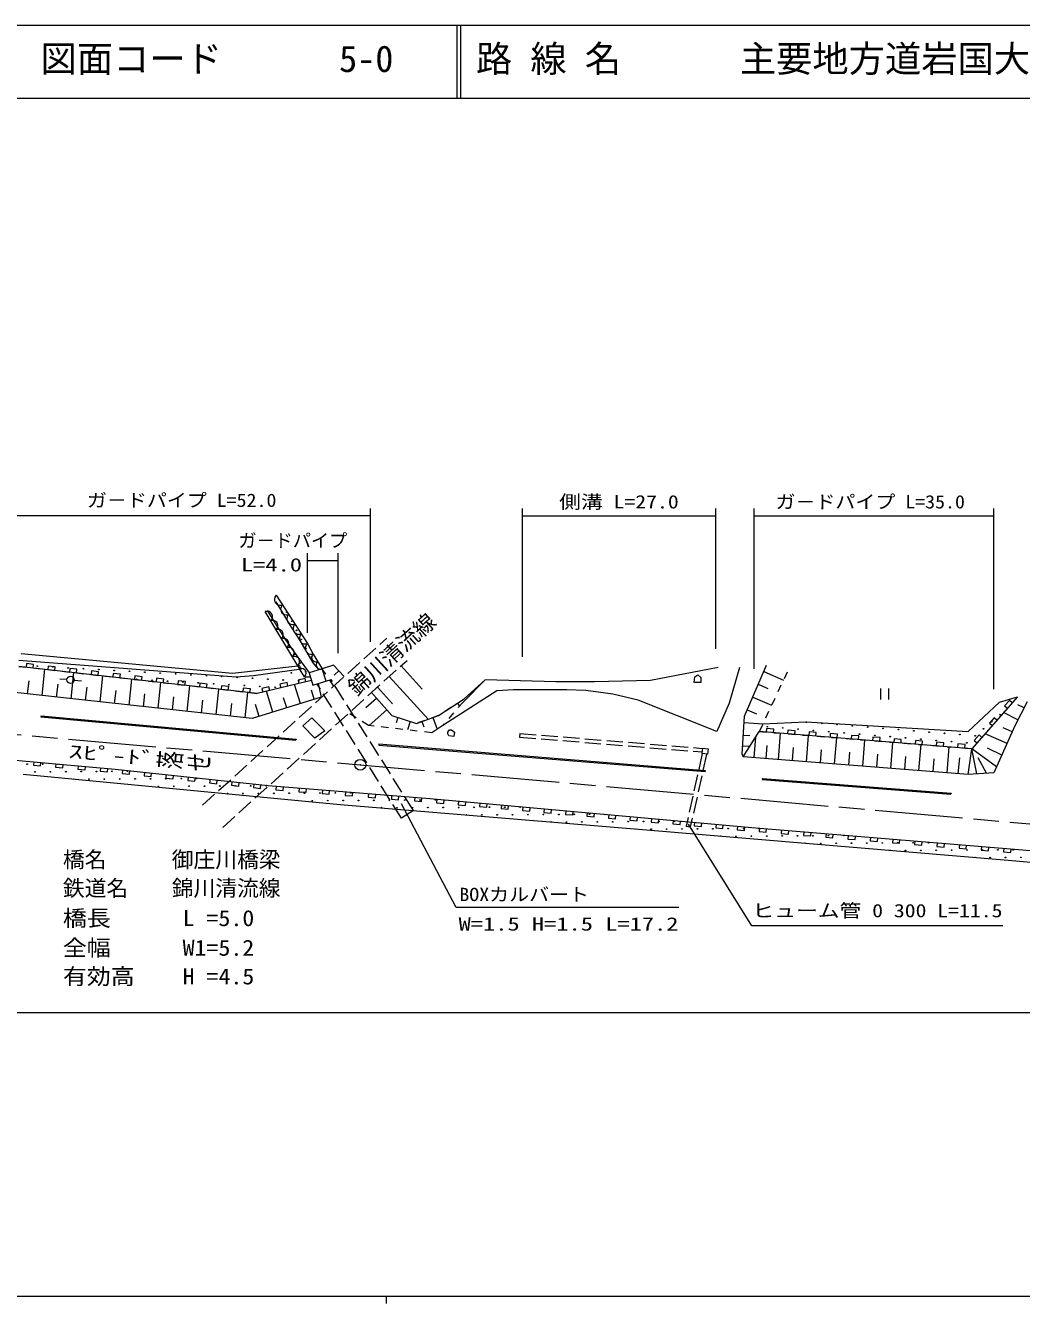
# Model space of a CAD drawing. Units: millimetres, scale not verified. Extents: x 32205 to 672205, y -56803 to 303197.
# Drawn here: x 110521 to 247744, y 127197 to 303197 of the extents above; entities that cross this region are included whole.
import ezdxf
from ezdxf.enums import TextEntityAlignment as Align

# ---------------------------------------------------------------- set-up
doc = ezdxf.new("R2010")
doc.units = ezdxf.units.MM
doc.header["$LTSCALE"] = 1000
for name, pattern in [('USER1', [18.6, 12.064865, -1.508108, 3.518919, -1.508108]), ('USER2', [2, 1, -1]), ('USER3', [3, 2.25, -0.75])]:
    doc.linetypes.add(name, pattern=pattern)
for name, color, linetype, lineweight in [('M-BGD', 7, 'Continuous', 13), ('M-BMK-LINE', 2, 'Continuous', 13), ('M-BMK-SRVR', 3, 'Continuous', 13), ('M-STR-HTXT', 7, 'Continuous', 13), ('M-STR-STR3', 7, 'USER3', 13), ('M-TTL', 2, 'Continuous', 13), ('M-TTL-BAND', 7, 'Continuous', 13), ('M-TTL-LINE', 7, 'Continuous', 13), ('M-TTL-TXT', 7, 'Continuous', 13)]:
    doc.layers.add(name, color=color, linetype=linetype, lineweight=lineweight)
doc.layers.add('M-BGD-HTXT', color=7, linetype='Continuous')
doc.styles.add('@ＭＳ ゴシック', font='')
doc.styles.add('ＭＳ ゴシック', font='')
doc.styles.get('@ＭＳ ゴシック').set_extended_font_data('@MS Gothic')
doc.styles.get('ＭＳ ゴシック').set_extended_font_data('MS Gothic')

# ---------------------------------------------------------------- blocks, each defined once
blk = doc.blocks.new('BUHIN1')
at = {"color": 3, "linetype": 'Continuous', "lineweight": 13}
for radius in [750, 22.5]:
    blk.add_circle((0, 0), radius, dxfattribs=at)
blk = doc.blocks.new('BUHIN2')
at = {"color": 7, "linetype": 'Continuous', "lineweight": 13}
blk.add_lwpolyline([(0, -500), (500, -500), (500, 500), (0, 500)], dxfattribs=at)
blk = doc.blocks.new('BUHIN4')
at = {"color": 7, "linetype": 'Continuous', "lineweight": 13}
blk.add_circle((0, 0), 500, dxfattribs=at)
blk = doc.blocks.new('BUHIN5')
at = {"color": 7, "linetype": 'Continuous', "lineweight": 13}
blk.add_lwpolyline([(0, -750), (172.5, -693.8), (318.8, -603.8), (483.8, -457.5), (573.8, -292.5), (630, -116.2), (630, 116.2), (573.8, 292.5), (483.8, 457.5), (318.8, 603.8), (172.5, 690), (0, 750)], dxfattribs=at)
blk = doc.blocks.new('BUHIN6')
at = {"color": 7, "linetype": 'Continuous', "lineweight": 13}
for p, q in [((-578, 750), (-578, -750)), ((574, -750), (574, 750))]:
    blk.add_line(p, q, dxfattribs=at)

msp = doc.modelspace()

# ---------------------------------------------------------------- linework, layer by layer
at = {"layer": 'M-BGD'}
for p, q in [((145064, 224762), (149382, 218074)), ((147181, 220360), (145064, 223831)), ((145149, 223662), (145064, 223831)), ((148027, 215026), (143540, 222476)), ((143794, 222646), (146334, 218582)), ((148366, 218497), (147181, 220360)), ((146334, 218582), (147519, 216888)), ((150144, 215449), (148366, 218497)), ((109927, 216719), (139053, 214010)), ((147519, 216888), (149586, 214051)), ((149382, 218074), (150144, 216634)), ((150144, 216634), (151414, 214602)), ((109589, 215788), (139561, 213502)), ((142439, 211216), (109589, 214941)), ((139053, 214010), (148027, 215026)), ((148281, 214602), (148027, 215026)), ((150973, 214469), (150144, 215449)), ((152938, 215110), (151414, 214602)), ((152938, 215110), (154443, 213522)), ((162268, 215028), (165179, 211817)), ((205939, 214772), (196626, 212994)), ((208903, 214772), (207463, 209861)), ((209580, 208083), (212628, 215110)), ((112804, 210923), (113200, 214532)), ((116228, 213115), (115230, 213176)), ((116798, 210484), (117193, 214079)), ((117225, 213038), (118221, 212943)), ((120793, 210046), (121186, 213627)), ((124787, 209607), (125178, 213174)), ((139561, 213502), (141931, 213671)), ((141931, 213671), (148535, 214602)), ((149910, 212979), (142439, 211216)), ((148959, 213502), (148281, 214602)), ((148959, 213502), (149752, 213502)), ((151414, 214602), (149586, 214051)), ((149586, 214051), (150099, 212352)), ((149586, 214051), (149752, 213502)), ((150099, 212352), (152624, 213115)), ((151927, 212904), (151414, 214602)), ((153691, 214316), (153050, 213710)), ((160632, 213545), (165979, 207649)), ((173851, 213078), (170803, 210030)), ((173851, 213078), (170972, 210454)), ((183587, 212824), (173851, 213078)), ((196626, 212994), (188921, 212824)), ((202637, 212740), (202722, 213502)), ((202722, 213502), (203145, 213756)), ((203145, 213756), (203569, 213417)), ((203569, 213417), (203569, 212740)), ((212247, 214232), (214951, 213060)), ((141762, 207744), (107811, 211470)), ((110807, 211142), (111006, 212950)), ((114801, 210703), (114999, 212504)), ((118796, 210265), (118992, 212059)), ((122790, 209827), (122986, 211613)), ((128781, 209169), (129171, 212721)), ((132775, 208731), (133164, 212268)), ((136770, 208292), (137156, 211816)), ((140764, 207854), (141149, 211363)), ((144607, 208634), (143707, 211515)), ((148401, 209819), (147584, 212430)), ((150297, 210412), (149910, 211650)), ((150821, 212570), (151245, 210708)), ((158180, 211321), (160981, 208168)), ((158997, 212063), (161086, 209759)), ((175459, 211554), (168009, 206813)), ((173132, 212422), (173162, 212389)), ((177745, 211724), (175459, 211554)), ((185111, 211724), (177745, 211724)), ((188921, 212824), (183587, 212824)), ((187736, 211639), (185111, 211724)), ((191461, 211131), (187736, 211639)), ((203569, 212740), (202637, 212740)), ((211485, 212475), (212810, 211901)), ((126784, 209388), (126979, 211168)), ((130778, 208950), (130973, 210722)), ((134772, 208512), (134966, 210277)), ((138767, 208073), (138960, 209831)), ((151245, 210708), (141762, 207744)), ((142711, 208041), (142201, 209671)), ((146504, 209226), (146075, 210600)), ((158880, 210533), (157421, 209236)), ((169109, 209268), (170972, 210454)), ((170041, 209861), (170301, 209452)), ((171692, 211110), (171738, 211060)), ((194933, 210284), (191461, 211131)), ((205770, 205966), (194933, 210284)), ((207463, 209861), (205770, 205966)), ((210723, 210719), (213319, 209593)), ((240399, 205966), (244717, 210030)), ((247183, 210738), (240907, 203596)), ((244717, 210030), (247183, 210738)), ((248517, 210040), (246833, 206728)), ((248096, 209212), (247252, 209641)), ((112651, 208148), (112637, 207998)), ((112637, 207998), (147773, 204781)), ((112651, 208148), (147787, 204931)), ((148705, 206728), (149975, 207829)), ((149975, 207829), (151753, 206051)), ((160281, 208957), (157857, 206803)), ((160981, 208168), (164368, 207067)), ((161828, 207893), (161585, 207145)), ((164368, 207067), (167416, 208168)), ((166654, 207893), (167232, 206295)), ((167416, 208168), (169109, 209268)), ((209241, 202834), (209580, 208083)), ((209961, 208962), (211232, 208411)), ((247254, 207556), (245272, 208564)), ((150398, 205035), (148705, 206728)), ((151753, 206051), (150398, 205035)), ((163522, 207343), (163146, 206187)), ((165130, 207343), (165392, 206619)), ((168009, 206813), (166485, 205797)), ((168686, 205882), (168940, 206220)), ((168940, 206220), (169194, 206220)), ((169194, 206220), (169617, 205882)), ((209411, 202495), (211612, 205966)), ((209524, 207209), (212118, 207041)), ((240907, 203596), (211612, 205966)), ((212118, 207041), (218047, 207321)), ((218047, 207321), (240399, 205966)), ((246833, 206728), (243955, 200294)), ((246474, 205924), (245210, 206489)), ((147787, 204931), (147773, 204781)), ((159216, 204254), (159203, 204104)), ((159216, 204254), (204174, 200613)), ((168686, 205628), (168686, 205882)), ((168855, 205374), (168686, 205628)), ((169533, 205289), (168855, 205374)), ((169617, 205882), (169533, 205289)), ((178633, 205703), (178592, 205204)), ((209411, 205459), (210314, 205401)), ((210901, 202377), (211124, 205196)), ((214253, 202112), (214540, 205730)), ((218127, 201805), (218413, 205416)), ((222000, 201498), (222286, 205103)), ((225874, 201191), (226159, 204790)), ((229747, 200884), (230032, 204476)), ((233621, 200577), (233905, 204163)), ((245754, 204316), (242729, 205669)), ((96465, 203172), (110605, 201902)), ((159203, 204104), (204161, 200463)), ((203771, 202923), (203861, 203667)), ((204500, 202834), (203771, 202923)), ((203861, 203667), (204591, 203578)), ((204591, 203578), (204500, 202834)), ((209411, 202495), (209241, 202834)), ((209318, 204018), (210335, 203953)), ((240399, 200040), (209411, 202495)), ((212558, 202246), (212702, 204057)), ((216190, 201958), (216333, 203766)), ((220064, 201652), (220206, 203456)), ((223937, 201345), (224080, 203145)), ((227811, 201038), (227953, 202835)), ((231684, 200731), (231826, 202525)), ((237494, 200271), (237778, 203850)), ((240399, 200040), (240907, 203596)), ((244315, 201099), (240907, 203596)), ((241617, 200127), (240907, 203596)), ((245035, 202707), (243056, 203653)), ((110605, 201902), (122881, 200802)), ((122881, 200802), (143963, 198516)), ((235558, 200424), (235699, 202215)), ((239020, 200150), (239240, 202343)), ((242939, 200252), (241775, 202328)), ((153869, 195891), (110181, 200040)), ((204174, 200613), (204161, 200463)), ((212047, 199512), (212035, 199362)), ((212035, 199362), (238028, 197330)), ((212047, 199512), (238040, 197480)), ((243955, 200294), (240399, 200040)), ((143963, 198516), (166231, 196738)), ((238040, 197480), (238028, 197330)), ((196626, 192335), (153869, 195891)), ((166231, 196738), (210596, 192758)), ((163987, 195067), (162336, 194028)), ((245902, 188186), (196626, 192335)), ((201531, 192948), (202117, 192817)), ((210596, 192758), (247341, 189710)), ((247341, 189710), (269355, 187932)), ((288743, 184546), (245902, 188186))]:
    msp.add_line(p, q, dxfattribs=at)
at = {"layer": 'M-BGD', "linetype": 'USER2'}
for p, q in [((109589, 214941), (142439, 211216)), ((153000, 212214), (151414, 214602)), ((215462, 214146), (211612, 205966)), ((170803, 210030), (168009, 206813)), ((157764, 206813), (155066, 208498)), ((167416, 208168), (164368, 207067)), ((169109, 209268), (167416, 208168)), ((166485, 205797), (157764, 206813)), ((168009, 206813), (166485, 205797)), ((211612, 205966), (240907, 203596))]:
    msp.add_line(p, q, dxfattribs=at)
at = {"layer": 'M-BGD', "linetype": 'USER3'}
for p, q in [((163987, 195067), (152624, 213115)), ((162336, 194028), (150707, 212499)), ((178592, 205204), (203774, 203151)), ((178633, 205703), (203815, 203649)), ((203771, 202923), (201531, 192948)), ((204356, 202792), (202117, 192817))]:
    msp.add_line(p, q, dxfattribs=at)
at = {"layer": 'M-BGD'}
for centre in [(146529, 222399), (147190, 221149), (147851, 219899), (148513, 218649), (147639, 216598), (149174, 217399), (112138, 214979), (114256, 214859), (116374, 214739), (148381, 215394), (149836, 216149), (118492, 214620), (120610, 214500), (122728, 214380), (124845, 214260), (126963, 214140), (127962, 213021), (129081, 214020), (131199, 213900), (133317, 213780), (135435, 213661), (137553, 213541), (139671, 213421), (141789, 213301), (143907, 213181), (146025, 213061), (147144, 214060), (148143, 212941), (149123, 214190), (130080, 212901), (132198, 212781), (134316, 212662), (136434, 212542), (138552, 212422), (140670, 212302), (142788, 212182), (144906, 212062), (244791, 208291), (212733, 206628), (214847, 206457), (216962, 206286), (218105, 207258), (219076, 206115), (220219, 207087), (221191, 205944), (222333, 206916), (224448, 206745), (226562, 206574), (228677, 206403), (230791, 206231), (232905, 206060), (235020, 205889), (242506, 206348), (243649, 207320), (223305, 205773), (225419, 205602), (227534, 205431), (229648, 205260), (231763, 205089), (233877, 204918), (235992, 204747), (237134, 205718), (238106, 204576), (239249, 205547), (240220, 204404), (241363, 205376), (110756, 201462), (112877, 201477), (111824, 200408), (113945, 200423), (116066, 200438), (118188, 200453), (119256, 199400), (120309, 200468), (121377, 199415), (122430, 200483), (123498, 199429), (124552, 200497), (125620, 199444), (127741, 199459), (129862, 199474), (131983, 199489), (134105, 199504), (128809, 198406), (130930, 198421), (133051, 198436), (135173, 198450), (137294, 198465), (139415, 198480), (140483, 197427), (141537, 198495), (142605, 197442), (144726, 197456), (146847, 197471), (148968, 197486), (151090, 197501), (153211, 197516), (155332, 197531), (150036, 196433), (152158, 196448), (154279, 196463), (156400, 196477), (158521, 196492), (160643, 196507), (161711, 195454), (162764, 196522), (163832, 195469), (164885, 196537), (165953, 195484), (167007, 196552), (168075, 195498), (170196, 195513), (172317, 195528), (174438, 195543), (176560, 195558), (173385, 194475), (175506, 194490), (177628, 194505), (179749, 194519), (181870, 194534), (183992, 194549), (186113, 194564), (188234, 194579), (193545, 193555), (195666, 193570), (197787, 193585), (199908, 193600), (185060, 193496), (187181, 193511), (189302, 193525), (191423, 193540), (196734, 192517), (198855, 192532), (200977, 192546), (203098, 192561), (205219, 192576), (207340, 192591), (209462, 192606), (211583, 192621), (208408, 191538), (210530, 191553), (212651, 191567), (214772, 191582), (216893, 191597), (219015, 191612), (220083, 190559), (221136, 191627), (222204, 190573), (223257, 191642), (224325, 190588), (226447, 190603), (228568, 190618), (230689, 190633), (232810, 190648), (234932, 190662), (231757, 189580), (233878, 189594), (236000, 189609), (238121, 189624), (240242, 189639), (242364, 189654), (243432, 188601), (244485, 189669), (245553, 188615), (246606, 189683), (247674, 188630)]:
    msp.add_circle(centre, 50, dxfattribs=at)
for centre, start, end in [((146897, 217802), 140.4778, 289.46999), ((125844, 213141), 295.19075, 231.8705), ((151453, 214604), 164.40275, 186.10646), ((245934, 209263), 94.45913, 182.93131), ((114998, 201491), 154.54031, 15.21898), ((117135, 199385), 349.09727, 180.05264), ((138362, 197412), 282.37807, 246.77184), ((143658, 198510), 121.34287, 46.27998), ((147915, 196418), 45.17706, 123.97285), ((159590, 195439), 327.52103, 202.97053), ((178681, 195573), 97.30144, 72.44595), ((171264, 194460), 337.577, 192.91456), ((190355, 194594), 197.4145, 332.33289), ((182938, 193481), 347.09357, 183.39798), ((194613, 192502), 356.38647, 174.10509), ((206287, 191523), 354.21403, 176.16016), ((217962, 190544), 349.72057, 180.65361), ((229636, 189565), 345.19305, 185.18114), ((241310, 188586), 340.60141, 189.77277)]:
    msp.add_arc(centre, 50, start, end, dxfattribs=at)
at = {"layer": 'M-BMK-LINE', "linetype": 'USER1'}
msp.add_line((97905, 206559), (355461, 183868), dxfattribs=at)
at = {"layer": 'M-STR-HTXT'}
for p, q in [((158018, 236703), (158018, 218304)), ((179015, 216272), (179015, 236679)), ((205601, 236679), (205601, 217372)), ((210935, 214578), (210935, 236679)), ((243870, 236679), (243870, 211784)), ((108319, 235703), (158018, 235703)), ((179015, 235679), (205601, 235679)), ((210935, 235679), (243870, 235679)), ((149382, 219574), (149382, 230510)), ((149382, 229510), (153531, 229510)), ((153531, 230510), (153531, 216780)), ((169871, 181752), (162331, 196026)), ((210596, 179212), (201868, 193203)), ((200521, 181752), (169871, 181752)), ((245169, 179212), (210596, 179212)), ((235742, 179212), (210596, 179212)), ((60059, 167253), (266730, 167253))]:
    msp.add_line(p, q, dxfattribs=at)
at = {"layer": 'M-STR-STR3'}
for p, q in [((134904, 195806), (160304, 218836)), ((137685, 192739), (163085, 215769))]:
    msp.add_line(p, q, dxfattribs=at)
at = {"layer": 'M-TTL'}
msp.add_line((672205, 303197), (32205, 303197), dxfattribs=at)
at = {"layer": 'M-TTL-BAND'}
for p, q in [((32205, 128197), (571205, 128197)), ((160205, 128197), (160205, 127197))]:
    msp.add_line(p, q, dxfattribs=at)
at = {"layer": 'M-TTL-LINE'}
for p, q in [((169955, 303197), (169955, 293197)), ((170455, 303197), (170455, 293197)), ((32205, 293197), (672205, 293197))]:
    msp.add_line(p, q, dxfattribs=at)

# ---------------------------------------------------------------- block references
at = {"layer": 'M-BGD'}
for p, xscale, yscale, rotation in [((145496, 224094), 1.061441, 1.061441, 212.84765), ((143914, 221856), 0.9663196, 0.9663196, 31.05979), ((146360, 222756), 1.061441, 1.061441, 212.84765), ((147223, 221418), 1.061441, 1.061441, 212.84765), ((144662, 220614), 0.9663196, 0.9663196, 31.05979), ((145410, 219372), 0.9663196, 0.9663196, 31.05979), ((148087, 220081), 1.061441, 1.061441, 212.84765), ((146158, 218131), 0.9663196, 0.9663196, 31.05979), ((148951, 218743), 1.061441, 1.061441, 212.84765), ((146906, 216889), 0.9663196, 0.9663196, 31.05979), ((147653, 215647), 0.9663196, 0.9663196, 31.05979), ((149763, 217354), 1.086125, 1.086125, 207.88625), ((150462, 216126), 0.7987442, 0.7987442, 212.0054), ((148154, 214814), 0.3295047, 0.3295047, 30.92384), ((148620, 214052), 0.8614427, 0.8614427, 31.64828), ((151097, 215110), 0.7987442, 0.7987442, 212.0054)]:
    msp.add_blockref('BUHIN5', p, dxfattribs=dict(at, xscale=xscale, yscale=yscale, rotation=rotation))
for p, rotation in [((111083, 214772), 83.53062), ((114069, 214433), 83.53062), ((117055, 214095), 83.53062), ((120042, 213756), 83.53062), ((123028, 213418), 83.53062), ((126014, 213079), 83.53062), ((129001, 212740), 83.53062), ((148665, 212685), 103.27524), ((131987, 212402), 83.53062), ((134974, 212063), 83.53062), ((137960, 211724), 83.53062), ((140946, 211386), 83.53062), ((143684, 211510), 103.27524), ((146175, 212098), 103.27524), ((246137, 209548), 138.69526), ((244045, 207167), 138.69526), ((213077, 205848), 85.37477), ((216007, 205611), 85.37477), ((218936, 205374), 85.37477), ((221866, 205137), 85.37477), ((224795, 204900), 85.37477), ((227725, 204663), 85.37477), ((230654, 204426), 85.37477), ((233584, 204189), 85.37477), ((236513, 203952), 85.37477), ((239443, 203715), 85.37477), ((241953, 204787), 138.69526), ((112140, 201765), 264.87964), ((115209, 201490), 264.87964), ((118278, 201215), 264.87964), ((121347, 200940), 264.87964), ((124387, 200639), 263.81139), ((127399, 200313), 263.81139), ((130411, 199986), 263.81139), ((133422, 199659), 263.81139), ((136434, 199333), 263.81139), ((139446, 199006), 263.81139), ((142458, 198680), 263.81139), ((145554, 198389), 265.43487), ((148735, 198135), 265.43487), ((151916, 197881), 265.43487), ((155097, 197627), 265.43487), ((158279, 197373), 265.43487), ((161460, 197119), 265.43487), ((164641, 196865), 265.43487), ((167710, 196606), 264.8737), ((170668, 196340), 264.8737), ((173626, 196075), 264.8737), ((176583, 195810), 264.8737), ((179541, 195544), 264.8737), ((182499, 195279), 264.8737), ((185456, 195014), 264.8737), ((188414, 194748), 264.8737), ((191372, 194483), 264.8737), ((194329, 194218), 264.8737), ((197287, 193952), 264.8737), ((200245, 193687), 264.8737), ((203202, 193422), 264.8737), ((206160, 193156), 264.8737), ((209118, 192891), 264.8737), ((212127, 192631), 265.25817), ((215190, 192377), 265.25817), ((218252, 192123), 265.25817), ((221314, 191869), 265.25817), ((224376, 191615), 265.25817), ((227438, 191361), 265.25817), ((230500, 191107), 265.25817), ((233562, 190853), 265.25817), ((236624, 190599), 265.25817), ((239686, 190345), 265.25817), ((242748, 190091), 265.25817), ((245810, 189837), 265.25817)]:
    msp.add_blockref('BUHIN2', p, dxfattribs=dict(at, rotation=rotation))
for name, p in [('BUHIN4', (116728, 213085)), ('BUHIN6', (228890, 211141))]:
    msp.add_blockref(name, p, dxfattribs=at)
at = {"layer": 'M-BMK-SRVR'}
msp.add_blockref('BUHIN1', (156650, 201384), dxfattribs=at)

# ---------------------------------------------------------------- texts
at = {"layer": 'M-BGD-HTXT', "style": 'ＭＳ ゴシック'}
msp.add_text('錦川清流線', height=2199, rotation=42.2, dxfattribs=at).set_placement((156616, 210268), align=Align.BOTTOM_LEFT)
at = {"layer": 'M-BGD-HTXT', "style": '@ＭＳ ゴシック', "width": 1.6}
msp.add_text('ｽﾋﾟ-ﾄﾞ落せ', height=1833, rotation=354.9, dxfattribs=at).set_placement((116327, 201806), align=Align.BOTTOM_LEFT)
at = {"layer": 'M-STR-HTXT', "style": 'ＭＳ ゴシック'}
for s, width, p in [('ガ－ドパイプ L=52.0', 1.1, (118984, 236350)), ('側溝 L=27.0', 1.2, (184047, 236139)), ('ガ－ドパイプ L=35.0', 1.1, (213855, 236139)), ('L=4.0', 1.35, (140202, 227461)), ('BOXカルバート', 1.1, (170290, 182059)), ('ヒューム管 0 300 L=11.5', 1.2, (210677, 179832)), ('W=1.5 H=1.5 L=17.2', 1.35, (170190, 177996))]:
    msp.add_text(s, height=1833, dxfattribs=dict(at, width=width)).set_placement(p, align=Align.BOTTOM_LEFT)
msp.add_text('ガ－ドパイプ', height=1833, dxfattribs=at).set_placement((139846, 230800), align=Align.BOTTOM_LEFT)
at = {"layer": 'M-STR-STR3', "style": 'ＭＳ ゴシック'}
for s, p in [('橋名\u3000\u3000\u3000御庄川橋梁 ', (115667, 186577)), ('鉄道名\u3000\u3000錦川清流線', (115667, 182636))]:
    msp.add_text(s, height=2199, dxfattribs=at).set_placement(p, align=Align.BOTTOM_LEFT)
at = {"layer": 'M-STR-STR3', "style": 'ＭＳ ゴシック', "width": 1.1}
for s, p in [('橋長\u3000\u3000\u3000L =5.0', (115667, 178505)), ('全幅\u3000\u3000\u3000W1=5.2', (115667, 174422)), ('有効高\u3000\u3000H =4.5', (115667, 170481))]:
    msp.add_text(s, height=2199, dxfattribs=at).set_placement(p, align=Align.BOTTOM_LEFT)
at = {"layer": 'M-TTL-TXT', "style": 'ＭＳ ゴシック'}
for s, p in [('路 線 名', (172584, 295697)), ('主要地方道岩国大竹線', (208939, 295697)), ('図面コード', (112584, 295697)), ('5-0', (153726, 295697))]:
    msp.add_text(s, height=3666, dxfattribs=at).set_placement(p, align=Align.BOTTOM_LEFT)

doc.saveas('drawing.dxf')
